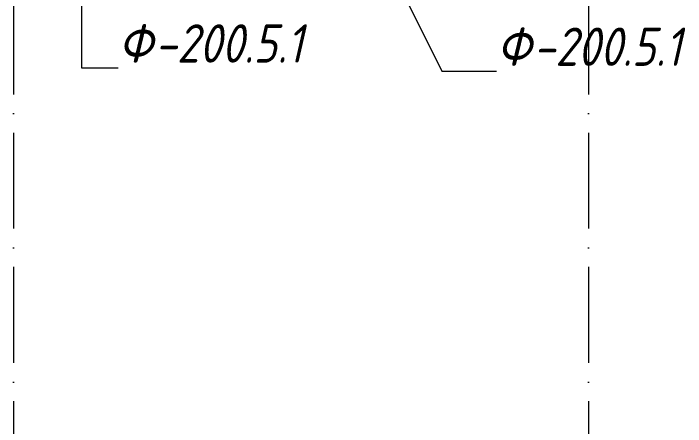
# Model space of a CAD drawing. Header units: millimetres. Extents: x -356862 to 418287, y 0 to 839748.
# Drawn here: x -148051 to -144545, y 603973 to 606127 of the extents above; entities that cross this region are included whole.
import ezdxf

# ---------------------------------------------------------------- set-up
doc = ezdxf.new("R2010")
doc.units = ezdxf.units.MM
doc.linetypes.add('50_200_ШТРИХ_1Т_ш5_п1_п1_', pattern=[700, 500, -100, 0, -100])
doc.layers.add('A-GENM-____-IDEN', color=7, linetype='Continuous', lineweight=9)
doc.layers.add('S-GRID-____-OTLN-1', color=7, linetype='50_200_ШТРИХ_1Т_ш5_п1_п1_', lineweight=9)
doc.styles.add('ISOCPEUR_I_2', font='isocpeui.ttf', dxfattribs={"width": 0.85, "height": 2.3})

msp = doc.modelspace()

# ---------------------------------------------------------------- linework, layer by layer
at = {"layer": 'A-GENM-____-IDEN'}
for p, q in [((-147695.7357, 607691.5526), (-147695.7357, 605843.7817)), ((-146745.7357, 607691.5526), (-145816.2243, 605826.9532)), ((-147695.7357, 605843.7817), (-147504.4312, 605843.7817)), ((-145816.2243, 605826.9532), (-145530.7357, 605826.9532))]:
    msp.add_line(p, q, dxfattribs=at)
at = {"layer": 'S-GRID-____-OTLN-1'}
for p, q in [((-148050.7357, 635609.362), (-148050.7357, 597608.0984)), ((-145050.7357, 635609.362), (-145050.7357, 597608.0984))]:
    msp.add_line(p, q, dxfattribs=at)

# ---------------------------------------------------------------- texts
at = {"layer": 'A-GENM-____-IDEN', "char_height": 200, "attachment_point": 1, "style": 'ISOCPEUR_I_2'}
for s, insert, width in [('\\fISOCPEUR|b0|i1|c204|p34|;\\W.9;Ф', (-147504.4312, 606070.8979), 230.886), ('-200.5.1', (-147313.9312, 606070.8979), 1053.417375), ('\\fISOCPEUR|b0|i1|c204|p34|;\\W.9;Ф', (-145530.7357, 606054.0694), 230.886), ('-200.5.1', (-145340.2357, 606054.0694), 1053.417375)]:
    msp.add_mtext(s, dxfattribs=dict(at, insert=insert, width=width))

doc.saveas('drawing.dxf')
